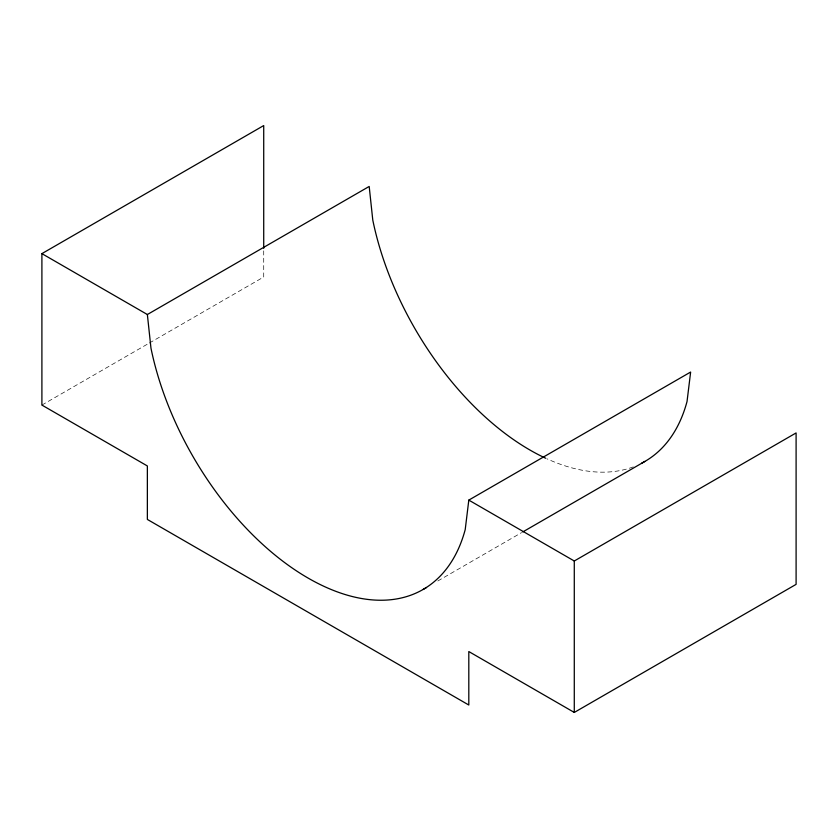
<?xml version="1.0" encoding="UTF-8"?>
<svg xmlns="http://www.w3.org/2000/svg" width="838" height="838" viewBox="0 0 838 838"><rect width="100%" height="100%" fill="white"/><g stroke="black" fill="none" stroke-linecap="round" stroke-linejoin="round"><path stroke-width="0.63" stroke-dasharray="4.19 3.14" d="M41.9 405.068L148.284 343.653M149.415 342.993L263.719 277.001L263.719 249.588M437.824 580.975L521.571 532.622M633.287 466.881A230.052 132.823 60 0 1 546.889 458.784"/><path stroke-width="1.26" d="M468.809 500.108L465.216 529.574A230.052 132.823 60 0 1 308.091 578.073A230.052 132.823 60 0 1 150.966 348.137L147.362 314.522L41.9 253.631L41.9 405.068L147.362 465.959L147.362 519.434L468.809 705.02L468.809 651.545L574.281 712.436L796.1 584.369L796.1 432.932L574.281 560.999L468.809 500.108L690.638 372.041L687.034 401.507A230.052 132.823 60 0 1 641.573 463.236M41.9 253.631L263.719 125.564L263.719 248.278M147.362 314.522L369.191 186.455L372.784 220.069A230.052 132.823 60 0 0 545.674 458.229M423.117 589.47L426.511 587.511M522.713 531.973L644.935 461.403M574.281 560.999L574.281 712.436"/></g></svg>
